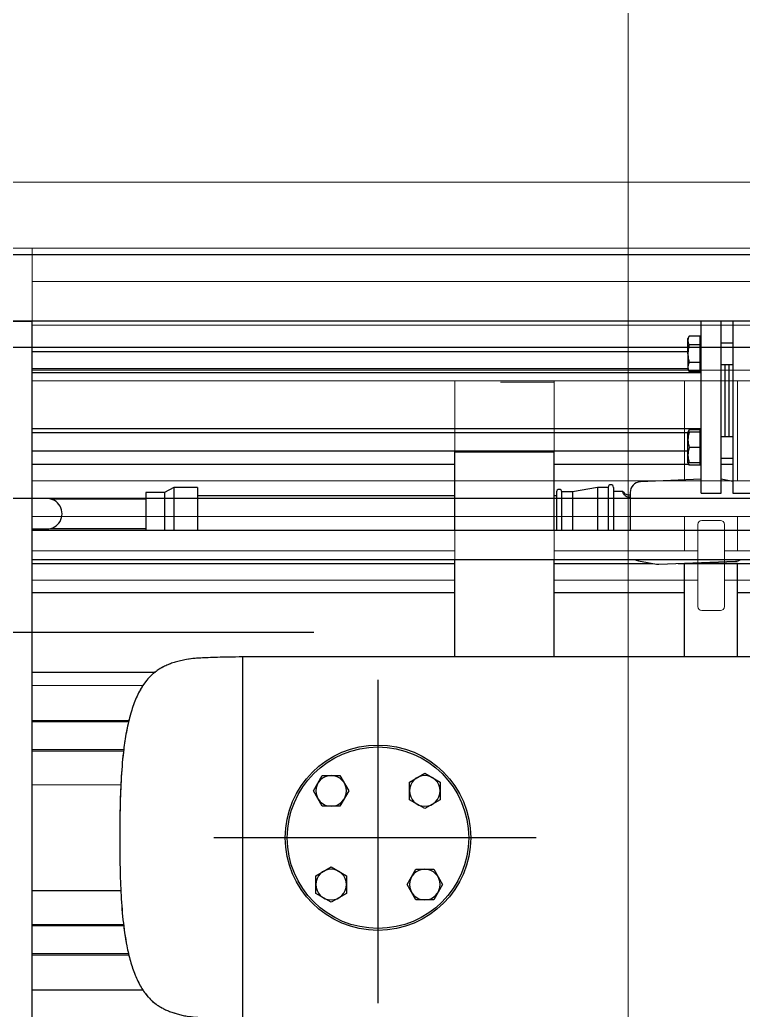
# Model space of a CAD drawing. Extents: x -681219 to -550379, y -242630 to -158199.
# Drawn here: x -644415 to -643869, y -222211 to -221463 of the extents above; entities that cross this region are included whole.
import ezdxf
from ezdxf.lldxf.tags import DXFTag

# ---------------------------------------------------------------- set-up
doc = ezdxf.new("R2010")
doc.units = 0
doc.header["$LTSCALE"] = 1000
doc.layers.get('0').update_dxf_attribs({"linetype": 'CONTINUOUS'})
for name, color, linetype in [('16020100033', 7, 'CONTINUOUS'), ('AAC1606501', 7, 'CONTINUOUS'), ('center', 253, 'CENTER2'), ('DV6_Default', 7, 'CONTINUOUS'), ('MYGL00211001', 7, 'CONTINUOUS'), ('MYGL00710003', 7, 'CONTINUOUS'), ('MYGL00710006', 7, 'CONTINUOUS'), ('MYGL00710020', 7, 'CONTINUOUS'), ('MYGL00710022', 7, 'CONTINUOUS'), ('MYGL00710058', 7, 'CONTINUOUS'), ('MYGL011004001', 7, 'CONTINUOUS'), ('MYGL011004262', 7, 'CONTINUOUS'), ('MYGL011014032', 7, 'CONTINUOUS'), ('MYGL011014082', 7, 'CONTINUOUS'), ('MYGL011014882', 7, 'CONTINUOUS'), ('MYGL011014961', 7, 'CONTINUOUS'), ('MYGL011015892', 7, 'CONTINUOUS'), ('MYGL01110015', 7, 'CONTINUOUS'), ('MYPH00310273', 7, 'CONTINUOUS'), ('S01010201512', 7, 'CONTINUOUS'), ('S02010401', 7, 'CONTINUOUS'), ('S02060102', 7, 'CONTINUOUS'), ('S02060202', 7, 'CONTINUOUS'), ('SJGL011002221', 7, 'CONTINUOUS')]:
    doc.layers.add(name, color=color, linetype=linetype)
doc.layers.add('famsun', color=7, linetype='CONTINUOUS', lineweight=0)
doc.layers.add('轴网_轴线', color=1, linetype='CENTER2', lineweight=0)
tags = doc.linetypes.add('CENTER2', pattern=[28.575, 19.05, -3.175, 3.175, -3.175]).pattern_tags.tags
tags[10:11] = [DXFTag(74, 4), DXFTag(75, 0), DXFTag(340, '0'), DXFTag(46, 0.0), DXFTag(50, 0.0), DXFTag(44, 0.0), DXFTag(45, 0.0)]
tags[8:9] = [DXFTag(74, 4), DXFTag(75, 0), DXFTag(340, '0'), DXFTag(46, 0.0), DXFTag(50, 0.0), DXFTag(44, 0.0), DXFTag(45, 0.0)]
tags[6:7] = [DXFTag(74, 4), DXFTag(75, 0), DXFTag(340, '0'), DXFTag(46, 0.0), DXFTag(50, 0.0), DXFTag(44, 0.0), DXFTag(45, 0.0)]
tags[4:5] = [DXFTag(74, 4), DXFTag(75, 0), DXFTag(340, '0'), DXFTag(46, 0.0), DXFTag(50, 0.0), DXFTag(44, 0.0), DXFTag(45, 0.0)]

# ---------------------------------------------------------------- blocks, each defined once
blk = doc.blocks.new('轴网FB0EDE194AE0F5E0')
at = {"layer": '轴网_轴线'}
blk.add_line((20000, -1200), (20000, 23700), dxfattribs=at)
blk = doc.blocks.new('MYGL007B0001XY_A-MYGL165_1_V_1', base_point=(16242.13, -1235.9))
at = {"color": 0, "linetype": 'ByBlock', "lineweight": -2}
for p, q in [((17982.13, -740.9), (14502.13, -740.9)), ((17982.13, -790.9), (14502.13, -790.9)), ((17372.13, -790.9), (17372.13, -1625.9)), ((17372.13, -790.9), (17412.13, -790.9)), ((16741.63, -815.9), (17372.13, -815.9)), ((17372.13, -848.9), (16729.63, -848.9)), ((16729.63, -882.9), (17372.13, -882.9)), ((16729.63, -890.9), (17372.13, -890.9)), ((16839.63, -890.9), (16839.63, -966.4)), ((16879.63, -890.9), (16879.63, -966.4)), ((16978.13, -890.9), (16978.13, -966.4)), ((17018.51, -891.9), (16978.13, -891.9)), ((17053.13, -890.9), (17053.13, -966.4)), ((16978.13, -966.4), (16828.13, -966.4)), ((17372.13, -966.4), (16978.13, -966.4)), ((16828.13, -993.4), (16978.13, -993.4)), ((16839.63, -993.4), (16839.63, -1019.4)), ((16879.63, -993.4), (16879.63, -1019.4)), ((16978.13, -993.4), (16978.13, -995.9)), ((16978.13, -993.4), (17372.13, -993.4)), ((17053.13, -993.4), (17053.13, -1099.4)), ((16849.63, -1061.4), (16849.63, -999.4)), ((16852.63, -996.4), (16866.63, -996.4)), ((16869.63, -1061.4), (16869.63, -999.4)), ((16978.13, -995.9), (16978.13, -1099.4)), ((16849.63, -1019.4), (16828.13, -1019.4)), ((16978.13, -1019.4), (16869.63, -1019.4)), ((17372.13, -1019.4), (17053.13, -1019.4)), ((16624.63, -1041.4), (16849.63, -1041.4)), ((16839.63, -1041.4), (16839.63, -1099.4)), ((16869.63, -1041.4), (16978.13, -1041.4)), ((16879.63, -1041.4), (16879.63, -1099.4)), ((17053.13, -1041.4), (17372.13, -1041.4)), ((16852.63, -1064.4), (16866.63, -1064.4)), ((17213.13, -1099.4), (16624.63, -1099.4)), ((17213.13, -1099.4), (17213.13, -1372.4)), ((17288.34, -1120.9), (17372.13, -1120.9)), ((17372.13, -1147.4), (17299.09, -1147.4)), ((17302.95, -1169.4), (17372.13, -1169.4)), ((17305.25, -1195.9), (17372.13, -1195.9)), ((17372.13, -1301.4), (17303.21, -1301.4)), ((17299.35, -1323.4), (17372.13, -1323.4))]:
    blk.add_line(p, q, dxfattribs=at)
blk.add_circle((17111.13, -1235.9), 70, dxfattribs=at)
for centre, start, end in [((16852.63, -999.4), 90, 180), ((16866.63, -999.4), 0, 90), ((16852.63, -1061.4), 180, 270), ((16866.63, -1061.4), 270, 0)]:
    blk.add_arc(centre, 3, start, end, dxfattribs=at)
for points, knots in [([(17306.13, -1235.9), (17306.09, -1228.55), (17305.97, -1215.87), (17305.37, -1194.81), (17303.9, -1174.31), (17301.45, -1156.83), (17298.21, -1142.9), (17294.73, -1132.43), (17290.31, -1123.2), (17284.8, -1115.38), (17279.39, -1110.59), (17275.08, -1107.88), (17272.23, -1106.38), (17269.21, -1105.05), (17266.01, -1103.88), (17262.63, -1102.86), (17258.97, -1101.93), (17254.51, -1101.04), (17249.74, -1100.55), (17244.49, -1100.19), (17238.84, -1099.93), (17231.8, -1099.71), (17222.91, -1099.52), (17217, -1099.44), (17213.13, -1099.4)], [0, 0, 0, 0, 0.100405, 0.205396, 0.310266, 0.410643, 0.469766, 0.524988, 0.57601, 0.623122, 0.667653, 0.683465, 0.699532, 0.716003, 0.733011, 0.75067, 0.769079, 0.789656, 0.818985, 0.840935, 0.868818, 0.903829, 0.94716, 1, 1, 1, 1]), ([(17213.13, -1372.4), (17217, -1372.35), (17222.91, -1372.27), (17231.8, -1372.09), (17238.84, -1371.86), (17244.49, -1371.6), (17249.96, -1371.23), (17255.08, -1370.69), (17260.03, -1369.62), (17264.09, -1368.53), (17267.85, -1367.28), (17271.38, -1365.83), (17274.69, -1364.15), (17279.43, -1361.21), (17285.22, -1356), (17290.94, -1347.54), (17295.46, -1337.52), (17298.95, -1326.17), (17301.57, -1313.77), (17303.81, -1297.9), (17305.29, -1278.97), (17305.96, -1256.91), (17306.08, -1243.61), (17306.13, -1235.9)], [0, 0, 0, 0, 0.052841, 0.096173, 0.131185, 0.15907, 0.18102, 0.213639, 0.236266, 0.256988, 0.276784, 0.295812, 0.314261, 0.332348, 0.379626, 0.429933, 0.484718, 0.544203, 0.607925, 0.675017, 0.784533, 0.894658, 1, 1, 1, 1])]:
    blk.add_open_spline(points, degree=3, knots=knots, dxfattribs=at)
at = {"layer": 'center', "ltscale": 24.218851}
blk.add_line((14605.19, -865.9), (18153.88, -865.9), dxfattribs=at)
at = {"layer": 'center', "ltscale": 7.311829}
blk.add_line((16656.2, -979.9), (17700.88, -979.9), dxfattribs=at)
at = {"layer": 'center', "ltscale": 1.708984}
for p, q in [((17111.13, -1116.62), (17111.13, -1360.79)), ((16991.81, -1235.9), (17235.1, -1235.9))]:
    blk.add_line(p, q, dxfattribs=at)
blk = doc.blocks.new('SJGL165-F')
at = {"layer": '16020100033', "color": 7, "linetype": 'Continuous'}
for p, q in [((18859.38, -4400.27), (18813.32, -4402.13)), ((18883.38, -4401.84), (18874.38, -4400.17)), ((18800.26, -4409.35), (18793.18, -4409.35)), ((18805.85, -4410.26), (18805.85, -4438.92)), ((18804.92, -4411.95), (18805.85, -4411.95)), ((18805.85, -4413.72), (18804.92, -4413.72)), ((18812.02, -4461.81), (18825.54, -4464.32)), ((18827.32, -4464.45), (18885.33, -4462.11))]:
    blk.add_line(p, q, dxfattribs=at)
for centre, radius, start, end in [((18813.84, -4410.1), 7.99, 93.77082, 181.10616), ((18813.36, -4454.33), 7.51, 241.68367, 259.28017), ((18885.01, -4454.12), 8, 272.31005, 301.7047), ((18827, -4456.46), 8, 259.49003, 272.31005)]:
    blk.add_arc(centre, radius, start, end, dxfattribs=at)
blk.add_ellipse((18813.48, -4406.13), major_axis=(0.16, -4), ratio=0.421034, start_param=3.046073, end_param=3.141593, dxfattribs=at)
blk.add_open_spline([(18804.92, -4413.72), (18804.36, -4413.72), (18803.82, -4413.61), (18802.87, -4413.26), (18802.45, -4413.02), (18801.44, -4412.24), (18801.04, -4411.67), (18800.5, -4410.71), (18800.37, -4410.31), (18800.2, -4409.71), (18800.17, -4409.51), (18800.17, -4409.32), (18800.2, -4409.33), (18800.37, -4409.56), (18800.51, -4409.78), (18801.04, -4410.4), (18801.43, -4410.81), (18802.46, -4411.4), (18802.86, -4411.59), (18803.82, -4411.86), (18804.36, -4411.95), (18804.92, -4411.95)], degree=3, knots=[0, 0, 0, 0, 0.0625, 0.0625, 0.125, 0.125, 0.25, 0.25, 0.375, 0.375, 0.5, 0.5, 0.625, 0.625, 0.75, 0.75, 0.875, 0.875, 0.9375, 0.9375, 1, 1, 1, 1], dxfattribs=at)
at = {"layer": 'AAC1606501', "color": 7, "linetype": 'Continuous'}
for p, q in [((18850.42, -4292.12), (18849.38, -4293.91)), ((18849.38, -4305.5), (18849.38, -4293.91)), ((18858.58, -4292.12), (18850.42, -4292.12)), ((18858.58, -4298.81), (18850.42, -4298.81)), ((18858.58, -4298.81), (18858.58, -4292.12)), ((18859.38, -4294.25), (18858.58, -4294.25)), ((18858.58, -4312.18), (18858.58, -4298.81)), ((18883.38, -4297.5), (18874.38, -4297.5)), ((18849.38, -4305.5), (18849.38, -4317.08)), ((18858.58, -4312.18), (18850.42, -4312.18)), ((18858.58, -4318.87), (18858.58, -4312.18)), ((18874.38, -4313.5), (18883.38, -4313.5)), ((18849.38, -4317.08), (18850.42, -4318.87)), ((18858.58, -4318.87), (18850.42, -4318.87)), ((18858.58, -4316.75), (18859.38, -4316.75)), ((18850.42, -4362.83), (18849.38, -4364.62)), ((18849.38, -4387.79), (18849.38, -4364.62)), ((18849.38, -4364.62), (18850.42, -4364.62)), ((18858.58, -4362.83), (18850.42, -4362.83)), ((18858.58, -4364.62), (18850.42, -4364.62)), ((18858.58, -4364.62), (18858.58, -4362.83)), ((18858.58, -4376.21), (18858.58, -4364.62)), ((18859.38, -4364.96), (18858.58, -4364.96)), ((18883.38, -4368.21), (18874.38, -4368.21)), ((18858.58, -4376.21), (18850.42, -4376.21)), ((18858.58, -4387.79), (18858.58, -4376.21)), ((18850.42, -4387.79), (18849.38, -4387.79)), ((18849.38, -4387.79), (18850.42, -4389.58)), ((18858.58, -4387.79), (18850.42, -4387.79)), ((18858.58, -4387.46), (18859.38, -4387.46)), ((18858.58, -4389.58), (18858.58, -4387.79)), ((18874.38, -4384.21), (18883.38, -4384.21)), ((18858.58, -4389.58), (18850.42, -4389.58)), ((18566.65, -4635.5), (18573.34, -4623.91)), ((18573.34, -4623.91), (18580.03, -4623.91)), ((18580.03, -4623.91), (18586.71, -4623.91)), ((18586.71, -4623.91), (18593.4, -4635.5)), ((18639.15, -4628.81), (18650.74, -4622.12)), ((18650.74, -4622.12), (18662.32, -4628.81)), ((18573.34, -4647.08), (18566.65, -4635.5)), ((18593.4, -4635.5), (18586.71, -4647.08)), ((18639.15, -4635.5), (18639.15, -4628.81)), ((18639.15, -4642.18), (18639.15, -4635.5)), ((18662.32, -4628.81), (18662.32, -4635.5)), ((18662.32, -4635.5), (18662.32, -4642.18)), ((18650.74, -4648.87), (18639.15, -4642.18)), ((18662.32, -4642.18), (18650.74, -4648.87)), ((18580.03, -4647.08), (18573.34, -4647.08)), ((18586.71, -4647.08), (18580.03, -4647.08)), ((18568.44, -4699.52), (18580.03, -4692.83)), ((18580.03, -4692.83), (18591.61, -4699.52)), ((18637.36, -4706.21), (18644.05, -4694.62)), ((18644.05, -4694.62), (18650.74, -4694.62)), ((18650.74, -4694.62), (18657.43, -4694.62)), ((18657.43, -4694.62), (18664.11, -4706.21)), ((18568.44, -4706.21), (18568.44, -4699.52)), ((18591.61, -4699.52), (18591.61, -4706.21)), ((18568.44, -4712.9), (18568.44, -4706.21)), ((18591.61, -4706.21), (18591.61, -4712.9)), ((18644.05, -4717.79), (18637.36, -4706.21)), ((18664.11, -4706.21), (18657.43, -4717.79)), ((18580.03, -4719.58), (18568.44, -4712.9)), ((18591.61, -4712.9), (18580.03, -4719.58)), ((18650.74, -4717.79), (18644.05, -4717.79)), ((18657.43, -4717.79), (18650.74, -4717.79))]:
    blk.add_line(p, q, dxfattribs=at)
for centre, radius, start, end in [((18855.38, -4295.47), 5.99, 146.0398, 213.95729), ((18855.38, -4315.53), 5.99, 146.04286, 213.96005), ((18866.26, -4370.42), 16.86, 159.91615, 200.08553), ((18855.38, -4366.18), 5.99, 146.0398, 164.72261), ((18866.26, -4382), 16.86, 159.91441, 200.08391), ((18855.38, -4386.24), 5.99, 195.21847, 213.96005), ((18580.03, -4635.5), 11.58, 90, 270), ((18580.03, -4635.5), 11.58, 270, 90), ((18650.74, -4635.5), 11.58, 0, 180), ((18650.74, -4635.5), 11.58, 180, 0), ((18580.03, -4706.21), 11.58, 0, 180), ((18650.74, -4706.21), 11.58, 90, 270), ((18650.74, -4706.21), 11.58, 270, 90), ((18580.03, -4706.21), 11.58, 180, 0)]:
    blk.add_arc(centre, radius, start, end, dxfattribs=at)
for points, knots in [([(18850.42, -4298.81), (18850.1, -4299.9), (18849.84, -4301.01), (18849.48, -4303.24), (18849.38, -4304.37), (18849.38, -4305.5)], [0, 0, 0, 0, 0.5, 0.5, 1, 1, 1, 1]), ([(18849.38, -4305.5), (18849.38, -4306.06), (18849.41, -4306.63), (18849.5, -4307.77), (18849.57, -4308.33), (18849.84, -4310.01), (18850.1, -4311.1), (18850.42, -4312.18)], [0, 0, 0, 0, 0.25, 0.25, 0.5, 0.5, 1, 1, 1, 1])]:
    blk.add_open_spline(points, degree=3, knots=knots, dxfattribs=at)
at = {"layer": 'DV6_Default', "color": 7, "linetype": 'CENTER2'}
blk.add_line((18567.04, -4515.85), (17620.63, -4515.85), dxfattribs=at)
at = {"layer": 'MYGL00211001', "color": 7, "linetype": 'Continuous'}
for radius in [70, 68.5]:
    blk.add_circle((18615.38, -4670.85), radius, dxfattribs=at)
at = {"layer": 'MYGL00710003', "color": 7, "linetype": 'Continuous'}
for p, q in [((21224.38, -4230.85), (17744.38, -4230.85)), ((21224.38, -4280.85), (17744.38, -4280.85))]:
    blk.add_line(p, q, dxfattribs=at)
at = {"layer": 'MYGL00710006', "color": 7, "linetype": 'Continuous'}
for p in [(18314.38, -4280.85), (18354.38, -5115.85)]:
    blk.add_line(p, (18354.38, -4280.85), dxfattribs=at)
at = {"layer": 'MYGL00710020', "color": 7, "linetype": 'Continuous'}
for p, q in [((18673.38, -4379.85), (18673.38, -4378.85)), ((18673.38, -4438.92), (18673.38, -4379.85)), ((18748.38, -4379.85), (18673.38, -4379.85)), ((18680.38, -4379.85), (18680.38, -4378.85)), ((18748.38, -4438.92), (18748.38, -4379.85)), ((18673.38, -4534.35), (18673.38, -4460.92)), ((18748.38, -4534.35), (18748.38, -4460.92))]:
    blk.add_line(p, q, dxfattribs=at)
at = {"layer": 'MYGL00710022', "color": 7, "linetype": 'Continuous'}
for p, q in [((18354.38, -4303.85), (18849.38, -4303.85)), ((18354.38, -4378.85), (18849.38, -4378.85))]:
    blk.add_line(p, q, dxfattribs=at)
at = {"layer": 'MYGL00710058', "color": 7, "linetype": 'Continuous'}
for p, q in [((18859.38, -4319.85), (18354.38, -4319.85)), ((18354.38, -4361.85), (18859.38, -4361.85))]:
    blk.add_line(p, q, dxfattribs=at)
at = {"layer": 'MYGL011004001', "color": 7, "linetype": 'Continuous'}
for p, q in [((18849.04, -4316.85), (18354.38, -4316.85)), ((18859.38, -4316.85), (18858.58, -4316.85)), ((18354.38, -4364.85), (18849.04, -4364.85)), ((18858.58, -4364.85), (18859.38, -4364.85))]:
    blk.add_line(p, q, dxfattribs=at)
at = {"layer": 'MYGL011004262', "color": 7, "linetype": 'Continuous'}
for p, q in [((18423.56, -4737.35), (18354.38, -4737.35)), ((18354.38, -4759.35), (18427.42, -4759.35))]:
    blk.add_line(p, q, dxfattribs=at)
at = {"layer": 'MYGL011014032', "color": 7, "linetype": 'Continuous'}
for p, q in [((18673.38, -4412.85), (18479.18, -4412.85)), ((18750.18, -4412.85), (18748.38, -4412.85))]:
    blk.add_line(p, q, dxfattribs=at)
at = {"layer": 'MYGL011014082', "color": 7, "linetype": 'Continuous'}
for p, q in [((18440.18, -4415.35), (18368.71, -4415.35)), ((18368.1, -4437.35), (18440.18, -4437.35))]:
    blk.add_line(p, q, dxfattribs=at)
at = {"layer": 'MYGL011014882', "color": 7, "linetype": 'Continuous'}
for p, q in [((18427.16, -4583.35), (18354.38, -4583.35)), ((18354.38, -4605.35), (18423.3, -4605.35))]:
    blk.add_line(p, q, dxfattribs=at)
at = {"layer": 'MYGL011014961', "color": 7, "linetype": 'Continuous'}
for p, q in [((18886.88, -4463.85), (18846.88, -4463.85)), ((18846.88, -4534.35), (18846.88, -4463.85)), ((18886.88, -4534.35), (18886.88, -4463.85))]:
    blk.add_line(p, q, dxfattribs=at)
at = {"layer": 'MYGL011015892', "color": 7, "linetype": 'Continuous'}
for p, q in [((19644.38, -4438.92), (18354.38, -4438.92)), ((18354.38, -4460.92), (19644.38, -4460.92))]:
    blk.add_line(p, q, dxfattribs=at)
at = {"layer": 'MYGL01110015', "color": 7, "linetype": 'Continuous'}
for p, q in [((18354.38, -4388.85), (18673.38, -4388.85)), ((18748.38, -4388.85), (18850, -4388.85)), ((18858.58, -4388.85), (18859.38, -4388.85)), ((18874.38, -4388.85), (18883.38, -4388.85)), ((18354.38, -4463.85), (18673.38, -4463.85)), ((18748.38, -4463.85), (18823.01, -4463.85)), ((18842.14, -4463.85), (19446.88, -4463.85)), ((18421.26, -4710.85), (18354.38, -4710.85)), ((18438.18, -4785.85), (18354.38, -4785.85))]:
    blk.add_line(p, q, dxfattribs=at)
at = {"layer": 'MYPH00310273', "color": 7, "linetype": 'Continuous'}
for p in [(18513.38, -4807.35), (19644.38, -4534.35)]:
    blk.add_line(p, (18513.38, -4534.35), dxfattribs=at)
for points, knots in [([(18513.38, -4534.35), (18509.51, -4534.4), (18503.6, -4534.48), (18494.71, -4534.66), (18487.67, -4534.89), (18482.02, -4535.15), (18476.55, -4535.52), (18471.43, -4536.06), (18466.48, -4537.13), (18462.42, -4538.22), (18458.66, -4539.47), (18455.13, -4540.92), (18451.83, -4542.6), (18447.08, -4545.54), (18441.29, -4550.75), (18435.57, -4559.21), (18431.05, -4569.23), (18427.56, -4580.58), (18424.94, -4592.98), (18422.7, -4608.85), (18421.23, -4627.78), (18420.55, -4649.84), (18420.43, -4663.14), (18420.38, -4670.85)], [0, 0, 0, 0, 0.052841, 0.096173, 0.131185, 0.15907, 0.18102, 0.213639, 0.236266, 0.256988, 0.276784, 0.295812, 0.314261, 0.332348, 0.379626, 0.429933, 0.484718, 0.544203, 0.607925, 0.675017, 0.784533, 0.894658, 1, 1, 1, 1]), ([(18420.38, -4670.85), (18420.43, -4678.2), (18420.54, -4690.88), (18421.14, -4711.94), (18422.61, -4732.44), (18425.06, -4749.92), (18428.3, -4763.85), (18431.78, -4774.31), (18436.2, -4783.55), (18441.71, -4791.37), (18447.12, -4796.16), (18451.43, -4798.87), (18454.28, -4800.37), (18457.3, -4801.7), (18460.5, -4802.87), (18463.88, -4803.89), (18467.54, -4804.82), (18472, -4805.71), (18476.77, -4806.2), (18482.02, -4806.56), (18487.67, -4806.82), (18494.71, -4807.04), (18503.6, -4807.23), (18509.51, -4807.31), (18513.38, -4807.35)], [0, 0, 0, 0, 0.100405, 0.205396, 0.310266, 0.410643, 0.469766, 0.524988, 0.57601, 0.623122, 0.667653, 0.683465, 0.699532, 0.716003, 0.733011, 0.75067, 0.769079, 0.789656, 0.818985, 0.840935, 0.868818, 0.903829, 0.94716, 1, 1, 1, 1])]:
    blk.add_open_spline(points, degree=3, knots=knots, dxfattribs=at)
at = {"layer": 'S01010201512', "color": 7, "linetype": 'Continuous'}
for p, q in [((18365.38, -4414.76), (18354.38, -4414.76)), ((18354.38, -4437.76), (18365.38, -4437.76))]:
    blk.add_line(p, q, dxfattribs=at)
blk.add_arc((18365.38, -4426.26), 11.5, 269.99998, 90.00002, dxfattribs=at)
at = {"layer": 'S02010401', "color": 7, "linetype": 'Continuous'}
for p, q in [((18859.38, -4410.85), (18859.38, -4280.85)), ((18874.38, -4410.85), (18874.38, -4280.85)), ((18883.38, -4280.85), (18883.38, -4410.85)), ((18877.38, -4368.21), (18877.38, -4313.5)), ((18880.38, -4313.5), (18880.38, -4368.21)), ((18859.38, -4410.85), (18874.38, -4410.85)), ((18883.38, -4410.85), (18898.38, -4410.85))]:
    blk.add_line(p, q, dxfattribs=at)
at = {"layer": 'S02060102', "color": 7, "linetype": 'Continuous'}
for p, q in [((18440.18, -4410.35), (18440.18, -4438.92)), ((18454.18, -4410.35), (18440.18, -4410.35)), ((18461.18, -4406.35), (18454.18, -4410.35)), ((18454.18, -4410.35), (18454.18, -4438.92)), ((18461.18, -4406.35), (18461.18, -4438.92)), ((18479.18, -4406.35), (18461.18, -4406.35)), ((18479.18, -4406.35), (18479.18, -4438.92))]:
    blk.add_line(p, q, dxfattribs=at)
at = {"layer": 'S02060202', "color": 7, "linetype": 'Continuous'}
for p, q in [((18750.18, -4409.85), (18750.18, -4438.92)), ((18754.18, -4438.92), (18754.18, -4409.85)), ((18762.18, -4409.85), (18754.18, -4409.85)), ((18781.18, -4406.35), (18762.18, -4409.85)), ((18762.18, -4409.85), (18762.18, -4438.92)), ((18781.18, -4406.35), (18781.18, -4438.92)), ((18789.18, -4406.35), (18781.18, -4406.35)), ((18789.18, -4406.35), (18789.18, -4438.92)), ((18793.18, -4406.35), (18793.18, -4438.92))]:
    blk.add_line(p, q, dxfattribs=at)
for centre in [(18752.18, -4409.85), (18791.18, -4406.35)]:
    blk.add_arc(centre, 2, 0, 180, dxfattribs=at)
at = {"layer": 'SJGL011002221', "color": 7, "linetype": 'Continuous'}
for p, q in [((18673.38, -4485.85), (18354.38, -4485.85)), ((18846.88, -4485.85), (18748.38, -4485.85)), ((19181.56, -4485.85), (18886.88, -4485.85)), ((18354.38, -4545.85), (18447.33, -4545.85))]:
    blk.add_line(p, q, dxfattribs=at)

msp = doc.modelspace()

# ---------------------------------------------------------------- block references
msp.add_blockref('SJGL165-F', (-662759.7996, -217409.6891))
at = {"layer": 'famsun', "xscale": -1}
for name, p in [('轴网FB0EDE194AE0F5E0', (-623955.4609, -226916.6983)), ('MYGL007B0001XY_A-MYGL165_1_V_1', (-643275.4172, -222080.5414))]:
    msp.add_blockref(name, p, dxfattribs=at)

doc.saveas('drawing.dxf')
